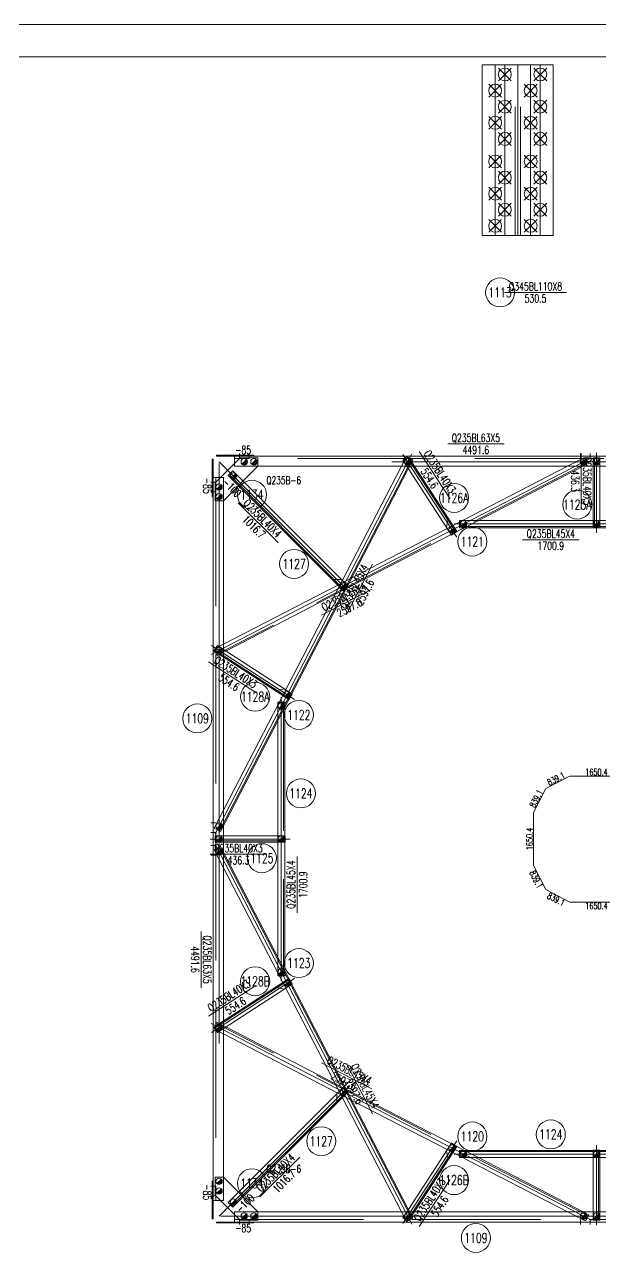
# Model space of a CAD drawing. Extents: x 0 to 841, y 0 to 594.
# Drawn here: x 420.5 to 599.2, y 212.8 to 594 of the extents above; entities that cross this region are included whole.
import ezdxf
from ezdxf.enums import TextEntityAlignment as Align

# ---------------------------------------------------------------- set-up
doc = ezdxf.new("R2010")
doc.units = 0
doc.header["$LTSCALE"] = 20
doc.header["$MEASUREMENT"] = 0
doc.linetypes.add('Dash', pattern=[2.75, 2, -0.75])
doc.linetypes.add('DashDot', pattern=[15.6, 9, -3, 0.6, -3])
doc.layers.get('0').update_dxf_attribs({"linetype": 'CONTINUOUS', "lineweight": 25})
doc.styles.get("Standard").update_dxf_attribs({"font": 'simplex', "width": 0.7, "bigfont": 'gbhzfs.shx'})

# ---------------------------------------------------------------- blocks, each defined once
blk = doc.blocks.new('M16X40S')
at = {"color": 3, "linetype": 'Continuous', "lineweight": 13}
blk.add_line((-0.707, -0.707), (0.707, 0.707), dxfattribs=at)
blk.add_circle((0, 0), 1, dxfattribs=at)
for radius in [0.9, 0.8, 0.7, 0.6, 0.5, 0.4, 0.3, 0.2, 0.1]:
    blk.add_arc((0, 0), radius, 225, 45, dxfattribs=at)
blk = doc.blocks.new('M16X50S')
at = {"color": 3, "linetype": 'Continuous', "lineweight": 13}
blk.add_line((-1, -1), (1, 1), dxfattribs=at)
blk.add_circle((0, 0), 1, dxfattribs=at)
for radius in [0.9, 0.8, 0.7, 0.6, 0.5, 0.4, 0.3, 0.2, 0.1]:
    blk.add_arc((0, 0), radius, 225, 45, dxfattribs=at)
blk = doc.blocks.new('M20X65S')
at = {"color": 3, "linetype": 'Continuous', "lineweight": 13}
for p, q in [((-1, -1), (1, 1)), ((-1, 1), (1, -1))]:
    blk.add_line(p, q, dxfattribs=at)
blk.add_circle((0, 0), 1, dxfattribs=at)

msp = doc.modelspace()

# ---------------------------------------------------------------- linework, layer by layer
at = {"color": 7, "linetype": 'Continuous', "lineweight": 18}
for p, q in [((0, 594), (841, 594)), ((25, 584), (831, 584))]:
    msp.add_line(p, q, dxfattribs=at)
at = {"color": 2, "linetype": 'DashDot', "lineweight": 0}
for p, q in [((566.53, 581.5), (566.52, 557.5)), ((569.53, 581.5), (569.52, 550.83)), ((577.53, 581.5), (577.53, 557.5)), ((580.53, 581.5), (580.53, 550.83)), ((566.53, 528.5), (566.52, 559.17)), ((577.53, 528.5), (577.53, 559.17)), ((569.53, 528.5), (569.52, 552.5)), ((580.53, 528.5), (580.53, 552.5)), ((596.39, 459.52), (478.41, 398.44)), ((479.59, 342.71), (540.67, 460.69)), ((521.38, 417.73), (480.85, 458.25)), ((480.85, 457.68), (480.85, 224.63)), ((714.48, 458.25), (481.42, 458.25)), ((554.64, 434.82), (537.9, 460.56)), ((597.95, 436.21), (597.95, 461)), ((641.96, 438.96), (553.94, 438.96)), ((504.29, 384.47), (478.55, 401.2)), ((500.14, 385.16), (500.14, 297.14)), ((502.89, 341.15), (478.1, 341.15)), ((479.59, 339.6), (540.67, 221.61)), ((504.29, 297.84), (478.55, 281.1)), ((596.39, 222.79), (478.41, 283.87)), ((521.38, 264.58), (480.85, 224.05)), ((554.64, 247.49), (537.9, 221.75)), ((597.95, 246.09), (597.95, 221.3)), ((553.94, 243.34), (641.96, 243.34)), ((481.42, 224.05), (714.48, 224.05))]:
    msp.add_line(p, q, dxfattribs=at)
at = {"color": 1, "linetype": 'Dash', "lineweight": 0}
for p, q in [((572.73, 528.5), (572.73, 581.5)), ((574.33, 528.5), (574.33, 581.5)), ((595.41, 458.16), (480.09, 398.46)), ((491.67, 460.05), (485.67, 460.05)), ((710.23, 459.3), (485.67, 459.3)), ((485.67, 457.75), (485.67, 456.9)), ((538.18, 458.29), (539.6, 456.12)), ((539.06, 459.52), (538.7, 459.29)), ((539.69, 459.51), (539.06, 459.52)), ((551.84, 440.22), (539.3, 459.52)), ((540.65, 458.16), (539.82, 459.44)), ((588.95, 456.9), (594.02, 459.53)), ((595.59, 457.8), (593.85, 456.9)), ((594.02, 459.53), (594.69, 459.54)), ((594.69, 459.54), (595.59, 457.8)), ((596.95, 456.9), (596.95, 459.5)), ((596.95, 459.5), (598.95, 459.5)), ((597.35, 437.71), (597.35, 459.5)), ((598.95, 459.5), (598.95, 456.9)), ((485.67, 456.9), (492.92, 456.9)), ((537.47, 456.9), (541.47, 456.9)), ((479.05, 453.43), (479.05, 447.43)), ((479.8, 453.43), (479.8, 228.88)), ((482.2, 453.43), (481.35, 453.43)), ((482.2, 446.18), (482.2, 453.43)), ((486.86, 450.83), (488.27, 452.25)), ((551.65, 437.59), (553.43, 438.51)), ((554.32, 436.4), (551.84, 440.22)), ((555.44, 439.55), (556.42, 440.06)), ((561.32, 440.06), (556.97, 437.81)), ((596.95, 437.81), (596.95, 440.06)), ((598.95, 440.06), (598.95, 437.81)), ((554.62, 436.6), (552.88, 435.69)), ((519.89, 418.36), (516.5, 421.76)), ((517.68, 420.01), (522.08, 422.28)), ((519.61, 418.08), (518.13, 419.56)), ((519.1, 421.42), (520.77, 419.75)), ((520.42, 418.89), (516.82, 417.03)), ((520.22, 418.69), (519.61, 418.08)), ((479.58, 399.44), (479.59, 400.29)), ((479.59, 400.29), (482.2, 401.64)), ((480.27, 398.11), (479.58, 399.44)), ((482.98, 399.51), (480.27, 398.11)), ((482.2, 397.63), (482.2, 400.02)), ((502.7, 384.78), (498.89, 387.26)), ((502.49, 384.44), (500.59, 385.68)), ((501.52, 387.46), (503.41, 386.23)), ((499.04, 377.79), (499.04, 382.68)), ((499.55, 383.66), (501.29, 383.66)), ((500.89, 383.66), (500.89, 298.64)), ((501.29, 383.66), (501.29, 382.13)), ((502.5, 384.47), (502.49, 384.44)), ((482.2, 345.26), (482.2, 350.15)), ((482.2, 340.15), (482.2, 342.15)), ((499.04, 340.15), (499.04, 342.15)), ((501.29, 342.15), (501.29, 340.15)), ((482.2, 332.15), (482.2, 337.05)), ((499.04, 299.62), (499.04, 304.52)), ((502.7, 297.53), (498.89, 295.05)), ((501.29, 298.64), (499.55, 298.64)), ((502.49, 297.86), (500.59, 296.63)), ((501.29, 300.17), (501.29, 298.64)), ((502.5, 297.84), (502.49, 297.86)), ((501.52, 294.85), (503.41, 296.08)), ((480.27, 284.2), (479.58, 282.87)), ((479.58, 282.87), (479.59, 282.02)), ((595.41, 224.15), (480.09, 283.84)), ((482.98, 282.8), (480.27, 284.2)), ((482.2, 282.29), (482.2, 284.67)), ((479.59, 282.02), (482.2, 280.67)), ((520.42, 263.42), (516.82, 265.28)), ((520.74, 263.09), (517.35, 259.7)), ((518.13, 262.75), (519.61, 264.22)), ((519.61, 264.22), (520.22, 263.62)), ((517.68, 262.3), (522.08, 260.02)), ((520.77, 262.55), (519.1, 260.88)), ((551.65, 244.72), (553.43, 243.79)), ((554.32, 245.9), (551.84, 242.09)), ((554.62, 245.71), (552.88, 246.61)), ((561.32, 242.24), (556.97, 244.49)), ((596.95, 242.24), (596.95, 244.49)), ((598.55, 244.59), (598.55, 222.8)), ((598.95, 244.49), (598.95, 242.24)), ((551.84, 242.09), (539.3, 222.79)), ((555.44, 242.75), (556.42, 242.24)), ((479.05, 234.88), (479.05, 228.88)), ((482.2, 228.88), (482.2, 236.13)), ((481.35, 228.88), (482.2, 228.88)), ((488.27, 230.06), (486.86, 231.47)), ((492.92, 225.4), (485.67, 225.4)), ((485.67, 225.4), (485.67, 224.55)), ((541.47, 225.4), (537.47, 225.4)), ((538.18, 224.02), (539.6, 226.18)), ((588.95, 225.4), (594.02, 222.78)), ((595.59, 224.5), (593.85, 225.4)), ((596.95, 222.8), (596.95, 225.4)), ((598.95, 225.4), (598.95, 222.8)), ((485.67, 223), (710.23, 223)), ((485.67, 222.25), (491.67, 222.25)), ((539.06, 222.79), (538.7, 223.02)), ((539.69, 222.79), (539.06, 222.79)), ((540.65, 224.14), (539.82, 222.86)), ((594.02, 222.78), (594.69, 222.77)), ((594.69, 222.77), (595.59, 224.5)), ((598.95, 222.8), (596.95, 222.8))]:
    msp.add_line(p, q, dxfattribs=at)
at = {"color": 7, "linetype": 'Continuous', "lineweight": 13}
for p, q in [((569.4, 510.83), (588.65, 510.83)), ((552.51, 446.81), (542.97, 461.48)), ((569.28, 463.8), (551.78, 463.8)), ((593.2, 443.49), (593.2, 460.99)), ((499.19, 433.2), (486.82, 445.57)), ((592.53, 434.06), (575.03, 434.06)), ((520.41, 410.9), (528.45, 426.44)), ((528.21, 418.7), (512.67, 410.65)), ((492.29, 386.6), (477.62, 396.14)), ((495.62, 336.4), (478.12, 336.4)), ((505.04, 335.73), (505.04, 318.23)), ((475.3, 312.48), (475.3, 294.98)), ((492.29, 295.71), (477.62, 286.17)), ((528.21, 263.61), (512.67, 271.65)), ((520.41, 271.41), (528.45, 255.87)), ((505.91, 242.39), (493.54, 230.02)), ((552.51, 235.49), (542.97, 220.82))]:
    msp.add_line(p, q, dxfattribs=at)
at = {"color": 7, "linetype": 'Continuous', "lineweight": 0}
for p, q in [((480.95, 343.7), (540.64, 459.02)), ((516.5, 421.76), (483.96, 454.29)), ((640.46, 438.21), (555.44, 438.21)), ((498.89, 387.26), (479.48, 399.88)), ((501.39, 340.55), (479.6, 340.55)), ((480.95, 338.61), (540.64, 223.29)), ((498.89, 295.05), (479.48, 282.43)), ((517.35, 259.7), (484.81, 227.16)), ((555.44, 244.09), (640.46, 244.09))]:
    msp.add_line(p, q, dxfattribs=at)
at = {"color": 1, "linetype": 'Continuous', "lineweight": 0}
for p, q in [((589.7, 360.71), (582.25, 356.86)), ((606.2, 360.71), (589.7, 360.71)), ((582.25, 356.86), (578.39, 349.4)), ((578.39, 349.4), (578.39, 332.9)), ((578.39, 332.9), (582.25, 325.45)), ((582.25, 325.45), (589.7, 321.59)), ((589.7, 321.59), (606.2, 321.59))]:
    msp.add_line(p, q, dxfattribs=at)
at = {"color": 7, "linetype": 'Continuous', "lineweight": 0}
for points in [[(573.53, 581.5), (562.53, 581.5)], [(562.53, 581.5), (562.53, 528.5)], [(573.53, 528.5), (573.53, 581.5)], [(573.53, 581.5), (584.53, 581.5)], [(573.53, 528.5), (573.53, 581.5)], [(584.53, 581.5), (584.53, 528.5)], [(562.53, 528.5), (573.53, 528.5)], [(584.53, 528.5), (573.53, 528.5)], [(478.75, 447.43), (478.75, 459.05)], [(478.75, 459.05), (479.05, 459.05)], [(479.05, 459.05), (479.05, 447.43)], [(539, 459.87), (479.3, 344.55)], [(487.42, 459.5), (479.6, 451.68)], [(491.67, 460.35), (480.06, 460.35)], [(480.06, 460.35), (480.06, 460.05)], [(480.06, 460.05), (491.67, 460.05)], [(481.3, 343.51), (541, 458.83)], [(485.67, 460.05), (485.67, 457.75)], [(492.92, 459.5), (487.42, 459.5)], [(491.67, 460.05), (491.67, 460.35)], [(704.23, 460.05), (491.67, 460.05)], [(492.92, 456.9), (492.92, 459.5)], [(538.7, 459.29), (537.88, 458.76)], [(537.88, 458.76), (538.18, 458.29)], [(541, 458.83), (539, 459.87)], [(539.78, 459.51), (539.69, 459.51)], [(539.82, 459.44), (539.78, 459.51)], [(554.66, 436.62), (540.65, 458.16)], [(483.68, 454.01), (485.1, 455.42)], [(518.13, 419.56), (483.68, 454.01)], [(485.1, 455.42), (519.1, 421.42)], [(488.27, 452.25), (492.92, 456.9)], [(492.92, 456.9), (537.47, 456.9)], [(539.6, 456.12), (552.98, 435.53)], [(541.47, 456.9), (654.43, 456.9)], [(556.42, 440.06), (588.95, 456.9)], [(593.85, 456.9), (561.32, 440.06)], [(596.95, 440.06), (596.95, 456.9)], [(598.95, 456.9), (598.95, 440.06)], [(481.35, 453.43), (479.05, 453.43)], [(479.6, 451.68), (479.6, 446.18)], [(482.2, 446.18), (486.86, 450.83)], [(479.05, 447.43), (478.75, 447.43)], [(479.05, 447.43), (479.05, 234.88)], [(479.6, 446.18), (482.2, 446.18)], [(482.2, 400.02), (482.2, 446.18)], [(551.96, 440.77), (551.38, 438)], [(553.43, 438.51), (555.44, 439.55)], [(555.44, 437.81), (555.44, 440.06)], [(555.44, 440.06), (640.46, 440.06)], [(552.88, 435.69), (520.42, 418.89)], [(522.08, 422.28), (551.65, 437.59)], [(552.98, 435.53), (554.66, 436.62)], [(556.97, 437.81), (554.62, 436.6)], [(640.46, 437.81), (555.44, 437.81)], [(596.95, 437.71), (596.95, 437.81)], [(598.95, 437.71), (596.95, 437.71)], [(598.95, 437.81), (598.95, 437.71)], [(482.2, 401.64), (517.68, 420.01)], [(515.93, 421.76), (518.76, 421.76)], [(521.02, 419.5), (520.22, 418.69)], [(520.77, 419.75), (521.02, 419.5)], [(516.82, 417.03), (482.98, 399.51)], [(479.26, 399.55), (480.35, 401.22)], [(480.35, 401.22), (501.52, 387.46)], [(500.59, 385.68), (479.26, 399.55)], [(482.2, 350.15), (482.2, 397.63)], [(498.34, 387.14), (501.1, 387.73)], [(503.58, 386.12), (502.5, 384.47)], [(503.41, 386.23), (503.58, 386.12)], [(499.04, 382.68), (499.04, 383.66)], [(499.04, 383.66), (499.55, 383.66)], [(501.29, 382.13), (501.29, 342.15)], [(499.04, 342.15), (499.04, 377.79)], [(479.3, 344.55), (481.3, 343.51)], [(482.2, 342.15), (482.2, 345.26)], [(479.6, 340.15), (479.6, 342.15)], [(479.6, 342.15), (501.39, 342.15)], [(501.39, 340.15), (479.6, 340.15)], [(482.2, 337.05), (482.2, 340.15)], [(499.04, 304.52), (499.04, 340.15)], [(501.29, 340.15), (501.29, 300.17)], [(501.39, 342.15), (501.39, 340.15)], [(479.3, 337.76), (481.3, 338.79)], [(539, 222.44), (479.3, 337.76)], [(481.3, 338.79), (541, 223.47)], [(482.2, 284.67), (482.2, 332.15)], [(499.04, 298.64), (499.04, 299.62)], [(499.55, 298.64), (499.04, 298.64)], [(503.58, 296.18), (502.5, 297.84)], [(500.59, 296.63), (479.26, 282.76)], [(480.35, 281.08), (501.52, 294.85)], [(498.34, 295.16), (501.1, 294.58)], [(503.41, 296.08), (503.58, 296.18)], [(479.26, 282.76), (480.35, 281.08)], [(482.2, 236.13), (482.2, 282.29)], [(516.82, 265.28), (482.98, 282.8)], [(482.2, 280.67), (517.68, 262.3)], [(520.22, 263.62), (521.02, 262.81)], [(552.88, 246.61), (520.42, 263.42)], [(483.68, 228.3), (518.13, 262.75)], [(519.1, 260.88), (485.1, 226.88)], [(517.35, 259.13), (517.35, 261.96)], [(521.02, 262.81), (520.77, 262.55)], [(522.08, 260.02), (551.65, 244.72)], [(539.6, 226.18), (552.98, 246.78)], [(554.66, 245.69), (540.65, 224.14)], [(551.96, 241.54), (551.38, 244.3)], [(552.98, 246.78), (554.66, 245.69)], [(556.97, 244.49), (554.62, 245.71)], [(555.44, 244.49), (640.46, 244.49)], [(555.44, 242.24), (555.44, 244.49)], [(596.95, 244.49), (596.95, 244.59)], [(596.95, 244.59), (598.95, 244.59)], [(598.95, 244.59), (598.95, 244.49)], [(553.43, 243.79), (555.44, 242.75)], [(640.46, 242.24), (555.44, 242.24)], [(556.42, 242.24), (588.95, 225.4)], [(593.85, 225.4), (561.32, 242.24)], [(596.95, 225.4), (596.95, 242.24)], [(598.95, 242.24), (598.95, 225.4)], [(479.05, 234.88), (478.75, 234.88)], [(478.75, 234.88), (478.75, 223.26)], [(479.05, 223.26), (479.05, 234.88)], [(482.2, 236.13), (479.6, 236.13)], [(479.6, 236.13), (479.6, 230.63)], [(486.86, 231.47), (482.2, 236.13)], [(479.05, 228.88), (481.35, 228.88)], [(479.6, 230.63), (487.42, 222.8)], [(492.92, 225.4), (488.27, 230.06)], [(485.1, 226.88), (483.68, 228.3)], [(537.47, 225.4), (492.92, 225.4)], [(492.92, 222.8), (492.92, 225.4)], [(654.43, 225.4), (541.47, 225.4)], [(478.75, 223.26), (479.05, 223.26)], [(480.06, 222.25), (491.67, 222.25)], [(480.06, 221.96), (480.06, 222.25)], [(491.67, 221.96), (480.06, 221.96)], [(485.67, 224.55), (485.67, 222.25)], [(487.42, 222.8), (492.92, 222.8)], [(491.67, 222.25), (704.23, 222.25)], [(491.67, 222.25), (491.67, 221.96)], [(537.88, 223.55), (538.18, 224.02)], [(538.7, 223.02), (537.88, 223.55)], [(541, 223.47), (539, 222.44)], [(539.78, 222.8), (539.69, 222.79)], [(539.82, 222.86), (539.78, 222.8)]]:
    msp.add_lwpolyline(points, dxfattribs=at)
at = {"color": 3, "linetype": 'Continuous', "lineweight": 20}
for points in [[(487.17, 460.8), (487.17, 459.3)], [(490.17, 460.8), (490.17, 459.3)], [(592.95, 460.8), (592.95, 459.3)], [(595.95, 460.8), (595.95, 459.3)], [(478.3, 451.93), (479.8, 451.93)], [(478.3, 448.93), (479.8, 448.93)], [(478.3, 346.15), (479.8, 346.15)], [(478.3, 343.15), (479.8, 343.15)], [(478.3, 339.15), (479.8, 339.15)], [(478.3, 336.15), (479.8, 336.15)], [(478.3, 233.38), (479.8, 233.38)], [(478.3, 230.38), (479.8, 230.38)], [(487.17, 221.5), (487.17, 223)], [(490.17, 221.5), (490.17, 223)], [(592.95, 221.5), (592.95, 223)], [(595.95, 221.5), (595.95, 223)]]:
    msp.add_lwpolyline(points, dxfattribs=at)
at = {"color": 7, "linetype": 'Continuous', "lineweight": 13}
for centre in [(568.03, 510.83), (491.06, 448.04), (553.78, 447.06), (592, 444.98), (559.43, 433.51), (504.13, 426.56), (492.05, 385.33), (474.1, 378.58), (505.6, 379.68), (506.24, 355.32), (494.13, 335.2), (505.6, 302.63), (492.05, 296.98), (512.55, 247.33), (559.43, 248.8), (583.78, 249.44), (491.06, 234.26), (553.78, 235.25), (560.53, 217.3)]:
    msp.add_circle(centre, 4.5, dxfattribs=at)

# ---------------------------------------------------------------- block references
at = {"color": 3, "linetype": 'Continuous', "lineweight": 13, "xscale": 2.000000000000455, "yscale": 2.000000000000455, "zscale": 2.000000000000455}
for p in [(569.52, 578.5), (580.53, 578.5), (566.52, 573.5), (577.53, 573.5), (569.52, 568.5), (580.53, 568.5), (566.52, 563.5), (577.53, 563.5), (569.52, 558.5), (580.53, 558.5), (566.52, 551.5), (577.53, 551.5), (569.52, 546.5), (580.53, 546.5), (566.52, 541.5), (577.53, 541.5), (569.52, 536.5), (580.53, 536.5), (566.52, 531.5), (577.53, 531.5)]:
    msp.add_blockref('M20X65S', p, dxfattribs=at)
at = {"color": 3, "linetype": 'Continuous', "lineweight": 13}
for name, p in [('M16X40S', (488.67, 458.25)), ('M16X40S', (491.67, 458.25)), ('M16X40S', (539.4, 458.25)), ('M16X40S', (593.95, 458.25)), ('M16X40S', (597.95, 458.25)), ('M16X40S', (485.27, 453.83)), ('M16X40S', (480.85, 450.43)), ('M16X40S', (480.85, 447.43)), ('M16X40S', (556.69, 438.96)), ('M16X40S', (597.95, 438.96)), ('M16X40S', (553.14, 437.12)), ('M16X50S', (519.43, 419.67)), ('M16X40S', (480.85, 399.7)), ('M16X40S', (501.98, 385.97)), ('M16X40S', (500.14, 382.41)), ('M16X40S', (480.85, 345.15)), ('M16X40S', (480.85, 341.15)), ('M16X40S', (500.14, 341.15)), ('M16X40S', (480.85, 337.15)), ('M16X40S', (500.14, 299.89)), ('M16X40S', (501.98, 296.34)), ('M16X40S', (480.85, 282.6)), ('M16X50S', (519.43, 262.63)), ('M16X40S', (553.14, 245.18)), ('M16X40S', (556.69, 243.34)), ('M16X40S', (597.95, 243.34)), ('M16X40S', (480.85, 234.88)), ('M16X40S', (480.85, 231.88)), ('M16X40S', (485.27, 228.47)), ('M16X40S', (488.67, 224.05)), ('M16X40S', (491.67, 224.05)), ('M16X40S', (539.4, 224.05)), ('M16X40S', (593.95, 224.05)), ('M16X40S', (597.95, 224.05))]:
    msp.add_blockref(name, p, dxfattribs=at)

# ---------------------------------------------------------------- texts
at = {"color": 7, "linetype": 'Continuous', "lineweight": 13, "width": 0.7}
for s, height, p in [('1113', 3, (568.03, 510.83)), ('Q345BL110X8', 2.5, (579.03, 512.71)), ('530.5', 2.5, (579.03, 508.96)), ('Q235BL63X5', 2.5, (560.53, 465.68)), ('-85', 2.5, (488.3, 461.93)), ('4491.6', 2.5, (560.53, 461.93)), ('1134', 3, (491.06, 448.04)), ('1126A', 3, (553.78, 447.06)), ('1125A', 3, (592, 444.98)), ('1121', 3, (559.43, 433.51)), ('Q235BL45X4', 2.5, (583.78, 435.94)), ('1700.9', 2.5, (583.78, 432.19)), ('1127', 3, (504.13, 426.56)), ('1128A', 3, (492.05, 385.33)), ('1109', 3, (474.1, 378.58)), ('1122', 3, (505.6, 379.68)), ('1124', 3, (506.24, 355.32)), ('Q235BL40X3', 2.5, (486.87, 338.28)), ('436.3', 2.5, (486.87, 334.53)), ('1125', 3, (494.13, 335.2)), ('1123', 3, (505.6, 302.63)), ('1128B', 3, (492.05, 296.98)), ('1127', 3, (512.55, 247.33)), ('1120', 3, (559.43, 248.8)), ('1124', 3, (583.78, 249.44)), ('1126B', 3, (553.78, 235.25)), ('1134', 3, (491.06, 234.26)), ('-85', 2.5, (488.3, 220.38)), ('1109', 3, (560.53, 217.3))]:
    msp.add_text(s, height=height, dxfattribs=at).set_placement(p, align=Align.MIDDLE_CENTER)
for s, rotation, p in [('Q235BL40X3', 303.0308, (549.31, 455.17)), ('Q235BL40X3', 270, (595.08, 452.24)), ('554.6', 303.0308, (546.16, 453.13)), ('436.3', 270, (591.33, 452.24)), ('-85', 270, (477.18, 450.81)), ('-100', 315, (484.83, 450.21)), ('Q235BL40X4', 315, (494.33, 440.71)), ('1016.7', 315, (491.68, 438.06)), ('Q235BL45X4', 62.6301, (522.76, 419.53)), ('Q235BL45X4', 27.3699, (519.57, 416.34)), ('2597.6', 62.6301, (526.09, 417.81)), ('2597.6', 27.3699, (521.3, 413.01)), ('Q235BL40X3', 326.9692, (485.98, 392.94)), ('554.6', 326.9692, (483.94, 389.8)), ('Q235BL45X4', 90, (503.17, 326.98)), ('1700.9', 90, (506.92, 326.98)), ('Q235BL63X5', 270, (477.18, 303.73)), ('4491.6', 270, (473.43, 303.73)), ('Q235BL40X3', 33.0308, (483.94, 292.51)), ('554.6', 33.0308, (485.98, 289.37)), ('Q235BL45X4', 332.6301, (521.3, 269.3)), ('Q235BL45X4', 297.3699, (526.09, 264.5)), ('2597.6', 332.6301, (519.57, 265.97)), ('2597.6', 297.3699, (522.76, 262.77)), ('Q235BL40X4', 45, (498.4, 237.53)), ('1016.7', 45, (501.05, 234.88)), ('-85', 270, (477.18, 231.5)), ('Q235BL40X3', 56.9692, (546.16, 229.18)), ('-100', 45, (488.9, 228.03)), ('554.6', 56.9692, (549.31, 227.14))]:
    msp.add_text(s, height=2.5, rotation=rotation, dxfattribs=at).set_placement(p, align=Align.MIDDLE_CENTER)
for p in [(495.56, 452.54), (495.56, 238.76)]:
    msp.add_text('Q235B-6', height=2.4, dxfattribs=at).set_placement(p, align=Align.MIDDLE_LEFT)
at = {"color": 7, "linetype": 'Continuous', "lineweight": 20, "width": 0.7}
for p in [(597.95, 361.91), (597.95, 320.39)]:
    msp.add_text('1650.4', height=2, dxfattribs=at).set_placement(p, align=Align.MIDDLE_CENTER)
for s, rotation, p in [('839.1', 27.3699, (585.42, 359.85)), ('839.1', 62.6301, (579.25, 353.68)), ('1650.4', 90, (577.19, 341.15)), ('839.1', 297.3699, (579.25, 328.62)), ('839.1', 332.6301, (585.42, 322.45))]:
    msp.add_text(s, height=2, rotation=rotation, dxfattribs=at).set_placement(p, align=Align.MIDDLE_CENTER)

doc.saveas('drawing.dxf')
